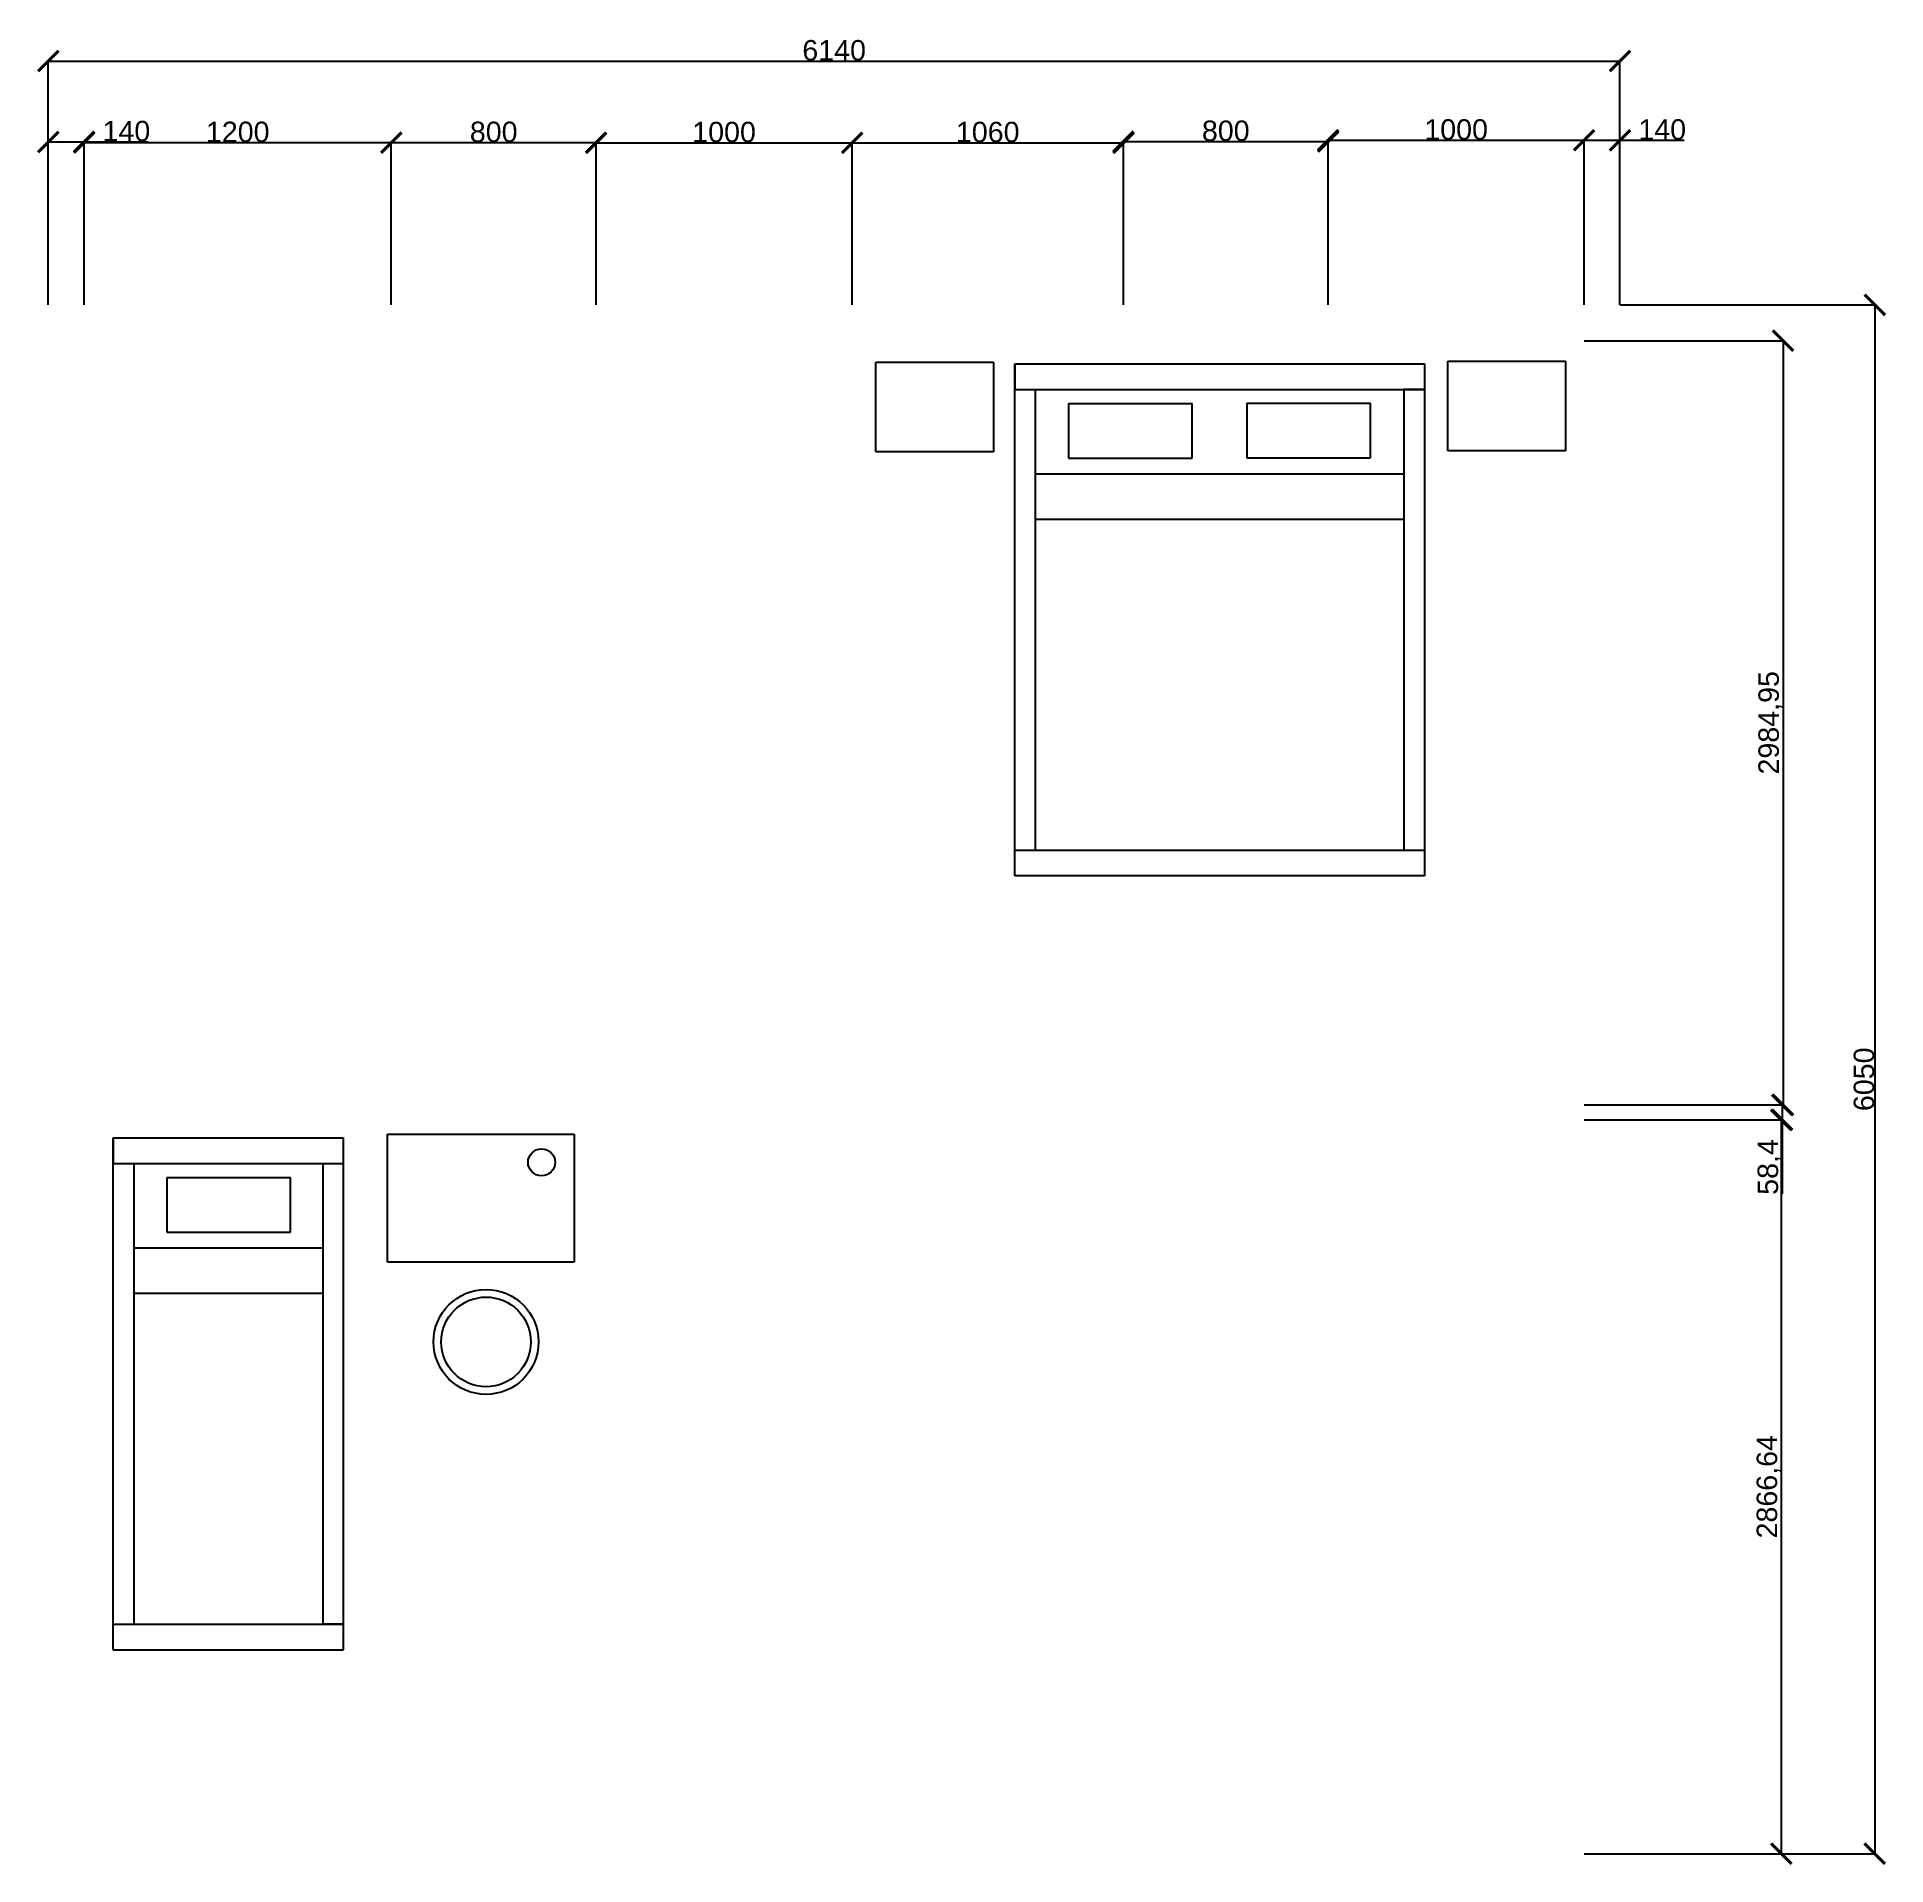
# Model space of a CAD drawing. Header units: millimetres. Extents: x 53019 to 60243, y 43991 to 51132.
import ezdxf

# ---------------------------------------------------------------- set-up
doc = ezdxf.new("R2010")
doc.units = ezdxf.units.MM
doc.styles.get("Standard").update_dxf_attribs({"font": 'arial.ttf'})
doc.dimstyles.new('ISO-25', dxfattribs={"dimtxt": 80, "dimasz": 80, "dimexe": 1.25, "dimexo": 0.625, "dimtad": 1, "dimtxsty": 'Standard', "dimblk": 'ARCHTICK', "dimcen": 2.5, "dimadec": 0, "dimazin": 0, "dimtfac": 1, "dimtmove": 0, "dimatfit": 3, "dimfxl": 1, "dimarcsym": 0})

# ---------------------------------------------------------------- blocks, each defined once
blk = doc.blocks.new('_ArchTick')
at = {"color": 0, "linetype": 'ByBlock', "const_width": 0.15}
blk.add_lwpolyline([(-0.5, -0.5), (0.5, 0.5)], dxfattribs=at)
blk = doc.blocks.new('*D294')
at = {"color": 0, "lineweight": -2, "transparency": 16777216}
for p, q in [((53063.5, 50086.2), (53063.5, 51039.3)), ((53063.5, 51038), (59203.5, 51038)), ((59203.5, 50086.2), (59203.5, 51039.3))]:
    blk.add_line(p, q, dxfattribs=at)
at = {"color": 0, "lineweight": -2, "transparency": 16777216, "xscale": 80, "yscale": 80, "zscale": 80, "rotation": 180}
blk.add_blockref('_ArchTick', (53063.5, 51038), dxfattribs=at)
at = {"color": 0, "lineweight": -2, "transparency": 16777216, "xscale": 80, "yscale": 80, "zscale": 80}
blk.add_blockref('_ArchTick', (59203.5, 51038), dxfattribs=at)
at = {"color": 0, "transparency": 16777216, "insert": (56133.5, 51079.5), "char_height": 80, "attachment_point": 5}
blk.add_mtext('6140', dxfattribs=at)
blk = doc.blocks.new('*D295')
at = {"color": 0, "lineweight": -2, "transparency": 16777216}
for p, q in [((59204.1, 50085.6), (60199.9, 50085.6)), ((60198.7, 50085.6), (60198.7, 44035.6)), ((59204.1, 44035.6), (60199.9, 44035.6))]:
    blk.add_line(p, q, dxfattribs=at)
at = {"color": 0, "lineweight": -2, "transparency": 16777216, "xscale": 80, "yscale": 80, "zscale": 80}
for p, rotation in [((60198.7, 50085.6), 90), ((60198.7, 44035.6), 270)]:
    blk.add_blockref('_ArchTick', p, dxfattribs=dict(at, rotation=rotation))
at = {"color": 0, "transparency": 16777216, "insert": (60157.2, 47060.6), "char_height": 80, "attachment_point": 5, "rotation": 90}
blk.add_mtext('6050', dxfattribs=at)
blk = doc.blocks.new('*D296')
at = {"color": 0, "lineweight": -2, "transparency": 16777216}
for p, q in [((53063.5, 50086.2), (53063.5, 50723.6)), ((53063.5, 50722.3), (53203.5, 50722.3)), ((53203.5, 50086.2), (53203.5, 50723.6)), ((53203.5, 50722.3), (53453.7, 50722.3))]:
    blk.add_line(p, q, dxfattribs=at)
at = {"color": 0, "lineweight": -2, "transparency": 16777216, "xscale": 80, "yscale": 80, "zscale": 80, "rotation": 180}
blk.add_blockref('_ArchTick', (53063.5, 50722.3), dxfattribs=at)
at = {"color": 0, "lineweight": -2, "transparency": 16777216, "xscale": 80, "yscale": 80, "zscale": 80}
blk.add_blockref('_ArchTick', (53203.5, 50722.3), dxfattribs=at)
at = {"color": 0, "transparency": 16777216, "insert": (53368.6, 50763.8), "char_height": 80, "attachment_point": 5}
blk.add_mtext('140', dxfattribs=at)
blk = doc.blocks.new('*D297')
at = {"color": 0, "lineweight": -2, "transparency": 16777216}
for p, q in [((53203.5, 50086.2), (53203.5, 50720.5)), ((53203.5, 50719.3), (54403.5, 50719.3)), ((54403.5, 50086.2), (54403.5, 50720.5))]:
    blk.add_line(p, q, dxfattribs=at)
at = {"color": 0, "lineweight": -2, "transparency": 16777216, "xscale": 80, "yscale": 80, "zscale": 80, "rotation": 180}
blk.add_blockref('_ArchTick', (53203.5, 50719.3), dxfattribs=at)
at = {"color": 0, "lineweight": -2, "transparency": 16777216, "xscale": 80, "yscale": 80, "zscale": 80}
blk.add_blockref('_ArchTick', (54403.5, 50719.3), dxfattribs=at)
at = {"color": 0, "transparency": 16777216, "insert": (53803.5, 50760.7), "char_height": 80, "attachment_point": 5}
blk.add_mtext('1200', dxfattribs=at)
blk = doc.blocks.new('*D298')
at = {"color": 0, "lineweight": -2, "transparency": 16777216}
for p, q in [((54403.5, 50086.2), (54403.5, 50720.5)), ((54403.5, 50719.3), (55203.5, 50719.3)), ((55203.5, 50086.2), (55203.5, 50720.5))]:
    blk.add_line(p, q, dxfattribs=at)
at = {"color": 0, "lineweight": -2, "transparency": 16777216, "xscale": 80, "yscale": 80, "zscale": 80, "rotation": 180}
blk.add_blockref('_ArchTick', (54403.5, 50719.3), dxfattribs=at)
at = {"color": 0, "lineweight": -2, "transparency": 16777216, "xscale": 80, "yscale": 80, "zscale": 80}
blk.add_blockref('_ArchTick', (55203.5, 50719.3), dxfattribs=at)
at = {"color": 0, "transparency": 16777216, "insert": (54803.5, 50760.7), "char_height": 80, "attachment_point": 5}
blk.add_mtext('800', dxfattribs=at)
blk = doc.blocks.new('*D299')
at = {"color": 0, "lineweight": -2, "transparency": 16777216}
for p, q in [((55203.5, 50086.2), (55203.5, 50719.8)), ((55203.5, 50718.6), (56203.5, 50718.6)), ((56203.5, 50086.2), (56203.5, 50719.8))]:
    blk.add_line(p, q, dxfattribs=at)
at = {"color": 0, "lineweight": -2, "transparency": 16777216, "xscale": 80, "yscale": 80, "zscale": 80, "rotation": 180}
blk.add_blockref('_ArchTick', (55203.5, 50718.6), dxfattribs=at)
at = {"color": 0, "lineweight": -2, "transparency": 16777216, "xscale": 80, "yscale": 80, "zscale": 80}
blk.add_blockref('_ArchTick', (56203.5, 50718.6), dxfattribs=at)
at = {"color": 0, "transparency": 16777216, "insert": (55703.5, 50760), "char_height": 80, "attachment_point": 5}
blk.add_mtext('1000', dxfattribs=at)
blk = doc.blocks.new('*D300')
at = {"color": 0, "lineweight": -2, "transparency": 16777216}
for p, q in [((56203.5, 50086.2), (56203.5, 50719.9)), ((56203.5, 50718.6), (57263.5, 50718.6)), ((57263.5, 50086.2), (57263.5, 50719.9))]:
    blk.add_line(p, q, dxfattribs=at)
at = {"color": 0, "lineweight": -2, "transparency": 16777216, "xscale": 80, "yscale": 80, "zscale": 80, "rotation": 180}
blk.add_blockref('_ArchTick', (56203.5, 50718.6), dxfattribs=at)
at = {"color": 0, "lineweight": -2, "transparency": 16777216, "xscale": 80, "yscale": 80, "zscale": 80}
blk.add_blockref('_ArchTick', (57263.5, 50718.6), dxfattribs=at)
at = {"color": 0, "transparency": 16777216, "insert": (56733.5, 50760.1), "char_height": 80, "attachment_point": 5}
blk.add_mtext('1060', dxfattribs=at)
blk = doc.blocks.new('*D301')
at = {"color": 0, "lineweight": -2, "transparency": 16777216}
for p, q in [((57263.5, 50086.2), (57263.5, 50724.8)), ((57263.5, 50723.6), (58063.5, 50723.6)), ((58063.5, 50086.2), (58063.5, 50724.8))]:
    blk.add_line(p, q, dxfattribs=at)
at = {"color": 0, "lineweight": -2, "transparency": 16777216, "xscale": 80, "yscale": 80, "zscale": 80, "rotation": 180}
blk.add_blockref('_ArchTick', (57263.5, 50723.6), dxfattribs=at)
at = {"color": 0, "lineweight": -2, "transparency": 16777216, "xscale": 80, "yscale": 80, "zscale": 80}
blk.add_blockref('_ArchTick', (58063.5, 50723.6), dxfattribs=at)
at = {"color": 0, "transparency": 16777216, "insert": (57663.5, 50765), "char_height": 80, "attachment_point": 5}
blk.add_mtext('800', dxfattribs=at)
blk = doc.blocks.new('*D302')
at = {"color": 0, "lineweight": -2, "transparency": 16777216}
for p, q in [((58063.5, 50086.2), (58063.5, 50729.7)), ((58063.5, 50728.5), (59063.5, 50728.5)), ((59063.5, 50086.2), (59063.5, 50729.7))]:
    blk.add_line(p, q, dxfattribs=at)
at = {"color": 0, "lineweight": -2, "transparency": 16777216, "xscale": 80, "yscale": 80, "zscale": 80, "rotation": 180}
blk.add_blockref('_ArchTick', (58063.5, 50728.5), dxfattribs=at)
at = {"color": 0, "lineweight": -2, "transparency": 16777216, "xscale": 80, "yscale": 80, "zscale": 80}
blk.add_blockref('_ArchTick', (59063.5, 50728.5), dxfattribs=at)
at = {"color": 0, "transparency": 16777216, "insert": (58563.5, 50770), "char_height": 80, "attachment_point": 5}
blk.add_mtext('1000', dxfattribs=at)
blk = doc.blocks.new('*D303')
at = {"color": 0, "lineweight": -2, "transparency": 16777216}
for p, q in [((59063.5, 50086.2), (59063.5, 50729.7)), ((59063.5, 50728.5), (59203.5, 50728.5)), ((59203.5, 50086.2), (59203.5, 50729.7)), ((59203.5, 50728.5), (59453.7, 50728.5))]:
    blk.add_line(p, q, dxfattribs=at)
at = {"color": 0, "lineweight": -2, "transparency": 16777216, "xscale": 80, "yscale": 80, "zscale": 80, "rotation": 180}
blk.add_blockref('_ArchTick', (59063.5, 50728.5), dxfattribs=at)
at = {"color": 0, "lineweight": -2, "transparency": 16777216, "xscale": 80, "yscale": 80, "zscale": 80}
blk.add_blockref('_ArchTick', (59203.5, 50728.5), dxfattribs=at)
at = {"color": 0, "transparency": 16777216, "insert": (59368.6, 50770), "char_height": 80, "attachment_point": 5}
blk.add_mtext('140', dxfattribs=at)
blk = doc.blocks.new('*D304')
at = {"color": 0, "lineweight": -2, "transparency": 16777216}
for p, q in [((59064.1, 49945.6), (59841.7, 49945.6)), ((59840.5, 49945.6), (59840.5, 46960.6)), ((59064.1, 46960.6), (59841.7, 46960.6))]:
    blk.add_line(p, q, dxfattribs=at)
at = {"color": 0, "lineweight": -2, "transparency": 16777216, "xscale": 80, "yscale": 80, "zscale": 80}
for p, rotation in [((59840.5, 49945.6), 90), ((59840.5, 46960.6), 270)]:
    blk.add_blockref('_ArchTick', p, dxfattribs=dict(at, rotation=rotation))
at = {"color": 0, "transparency": 16777216, "insert": (59791.8, 48453.1), "char_height": 80, "attachment_point": 5, "rotation": 90}
blk.add_mtext('2984,95', dxfattribs=at)
blk = doc.blocks.new('*D305')
at = {"color": 0, "lineweight": -2, "transparency": 16777216}
for p, q in [((59064.1, 46960.6), (59838.6, 46960.6)), ((59837.4, 46960.6), (59837.4, 46902.2)), ((59064.1, 46902.2), (59838.6, 46902.2)), ((59837.4, 46902.2), (59837.4, 46613.5))]:
    blk.add_line(p, q, dxfattribs=at)
at = {"color": 0, "lineweight": -2, "transparency": 16777216, "xscale": 80, "yscale": 80, "zscale": 80}
for p, rotation in [((59837.4, 46960.6), 90), ((59837.4, 46902.2), 270)]:
    blk.add_blockref('_ArchTick', p, dxfattribs=dict(at, rotation=rotation))
at = {"color": 0, "transparency": 16777216, "insert": (59788.7, 46717.9), "char_height": 80, "attachment_point": 5, "rotation": 90}
blk.add_mtext('58,4', dxfattribs=at)
blk = doc.blocks.new('*D306')
at = {"color": 0, "lineweight": -2, "transparency": 16777216}
for p, q in [((59064.1, 46902.2), (59834.9, 46902.2)), ((59833.6, 46902.2), (59833.6, 44035.6)), ((59064.1, 44035.6), (59834.9, 44035.6))]:
    blk.add_line(p, q, dxfattribs=at)
at = {"color": 0, "lineweight": -2, "transparency": 16777216, "xscale": 80, "yscale": 80, "zscale": 80}
for p, rotation in [((59833.6, 46902.2), 90), ((59833.6, 44035.6), 270)]:
    blk.add_blockref('_ArchTick', p, dxfattribs=dict(at, rotation=rotation))
at = {"color": 0, "transparency": 16777216, "insert": (59784.9, 45468.9), "char_height": 80, "attachment_point": 5, "rotation": 90}
blk.add_mtext('2866,64', dxfattribs=at)

msp = doc.modelspace()

# ---------------------------------------------------------------- linework, layer by layer
for p, q in [((56295.824, 49861.72), (56755.824, 49861.72)), ((56295.824, 49511.72), (56295.824, 49861.72)), ((56755.824, 49861.72), (56755.824, 49511.72)), ((56839.442, 49855.16), (58439.442, 49855.16)), ((56839.442, 47855.16), (56839.442, 49855.16)), ((56839.442, 49855.16), (56839.442, 49755.16)), ((58439.442, 49855.16), (58439.442, 47855.16)), ((58531.317, 49865.897), (58991.317, 49865.897)), ((58531.317, 49515.897), (58531.317, 49865.897)), ((58991.317, 49865.897), (58991.317, 49515.897)), ((56839.442, 49755.16), (58439.442, 49755.16)), ((56839.442, 49755.16), (56919.442, 49755.16)), ((56919.442, 49755.16), (56919.442, 47955.16)), ((57048.844, 49700.534), (57048.844, 49487.02)), ((57048.844, 49700.534), (57532.508, 49700.534)), ((57532.508, 49487.02), (57532.508, 49700.534)), ((57745.895, 49701.541), (57745.895, 49488.027)), ((57745.895, 49701.541), (58229.559, 49701.541)), ((58229.559, 49488.027), (58229.559, 49701.541)), ((58439.442, 49755.16), (58359.442, 49755.16)), ((58359.442, 49755.16), (58359.442, 47955.16)), ((56755.824, 49511.72), (56295.824, 49511.72)), ((57048.844, 49487.02), (57532.508, 49487.02)), ((57745.895, 49488.027), (58229.559, 49488.027)), ((58991.317, 49515.897), (58531.317, 49515.897)), ((56919.907, 49426.039), (58358.39, 49426.039)), ((56921.084, 49247.935), (58359.391, 49247.935)), ((56839.442, 47855.16), (56839.442, 47955.16)), ((56839.442, 47955.16), (58439.442, 47955.16)), ((58439.442, 47855.16), (56839.442, 47855.16)), ((53317.14, 46831.748), (54217.14, 46831.748)), ((53317.14, 44831.748), (53317.14, 46831.748)), ((53317.14, 46831.748), (53317.14, 46731.748)), ((54217.14, 44831.748), (54217.14, 46831.748)), ((54388.421, 46846.815), (55118.421, 46846.815)), ((54388.421, 46346.815), (54388.421, 46846.815)), ((55118.421, 46846.815), (55118.421, 46346.815)), ((53317.14, 46731.748), (54217.14, 46731.748)), ((53317.14, 46731.748), (53397.14, 46731.748)), ((53397.14, 46731.748), (53397.14, 44931.748)), ((53526.542, 46677.122), (53526.542, 46463.608)), ((53526.542, 46677.122), (54010.206, 46677.122)), ((54010.206, 46463.608), (54010.206, 46677.122)), ((54137.14, 44931.748), (54137.14, 46731.748)), ((53526.542, 46463.608), (54010.206, 46463.608)), ((53397.605, 46402.627), (54137.14, 46402.627)), ((55118.421, 46346.815), (54388.421, 46346.815)), ((53398.782, 46224.523), (54137.14, 46224.523)), ((53317.14, 44831.748), (53317.14, 44931.748)), ((53317.14, 44931.748), (54217.14, 44931.748)), ((54217.14, 44931.748), (54137.14, 44931.748)), ((53317.14, 44831.748), (54217.14, 44831.748))]:
    msp.add_line(p, q)
for centre, radius in [((54990.55, 46736.244), 52.838), ((54773.624, 46034.738), 205), ((54773.624, 46034.738), 175)]:
    msp.add_circle(centre, radius)

# ---------------------------------------------------------------- dimensions: what is measured, and where the dimension line sits
for base, p1, p2, picture, middle in [((59203.482, 51038.01), (53063.482, 50085.573), (59203.482, 50085.573), '*D294', (56133.482, 51079.48)), ((53203.482, 50722.329), (53063.482, 50085.573), (53203.482, 50085.573), '*D296', (53368.581, 50763.8)), ((54403.482, 50719.256), (53203.482, 50085.573), (54403.482, 50085.573), '*D297', (53803.482, 50760.727)), ((55203.482, 50719.256), (54403.482, 50085.573), (55203.482, 50085.573), '*D298', (54803.482, 50760.727)), ((56203.482, 50718.556), (55203.482, 50085.573), (56203.482, 50085.573), '*D299', (55703.482, 50760.027)), ((57263.482, 50718.634), (56203.482, 50085.573), (57263.482, 50085.573), '*D300', (56733.482, 50760.105)), ((58063.482, 50723.559), (57263.482, 50085.573), (58063.482, 50085.573), '*D301', (57663.482, 50765.03)), ((59063.482, 50728.483), (58063.482, 50085.573), (59063.482, 50085.573), '*D302', (58563.482, 50769.954)), ((59203.482, 50728.483), (59063.482, 50085.573), (59203.482, 50085.573), '*D303', (59368.581, 50769.954))]:
    dim = msp.add_linear_dim(base=base, p1=p1, p2=p2, dimstyle='ISO-25')
    dim.commit()
    dim.dimension.update_dxf_attribs({"geometry": picture, "text_midpoint": middle})
for base, p1, p2, picture, middle in [((60198.672, 44035.573), (59203.482, 50085.573), (59203.482, 44035.573), '*D295', (60157.201, 47060.573)), ((59840.4919, 46960.618), (59063.4815, 49945.5729), (59063.4815, 46960.618), '*D304', (59791.7905, 48453.0955)), ((59837.352, 46902.216), (59063.482, 46960.618), (59063.482, 46902.216), '*D305', (59788.65, 46717.853)), ((59833.602, 44035.573), (59063.482, 46902.216), (59063.482, 44035.573), '*D306', (59784.9, 45468.894))]:
    dim = msp.add_linear_dim(base=base, p1=p1, p2=p2, angle=90, dimstyle='ISO-25')
    dim.commit()
    dim.dimension.update_dxf_attribs({"geometry": picture, "text_midpoint": middle})

doc.saveas('drawing.dxf')
